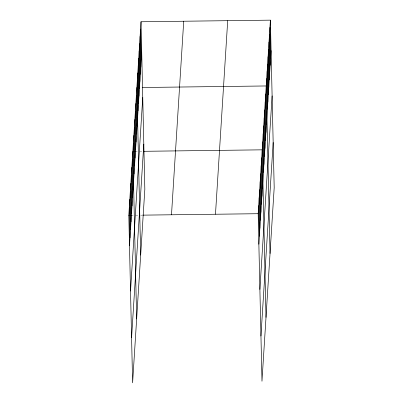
<?xml version="1.0" encoding="UTF-8"?>
<svg xmlns="http://www.w3.org/2000/svg" width="403" height="403" viewBox="0 0 403 403"><rect width="100%" height="100%" fill="white"/><g stroke="black" fill="none" stroke-linecap="round" stroke-linejoin="round"><path stroke-width="0.3" stroke-dasharray="2.02 1.51" d="M135.977 151.402L137.232 151.387M139.745 151.357L142.254 151.321M131.947 215.273L133.202 215.257M135.71 215.227L138.224 215.197M140.733 215.167L141.992 215.147"/><path stroke-width="0.6" d="M141.025 21.762L144.828 189.294L132.607 382.85L128.809 215.313L141.025 21.762L270.393 20.15L274.191 187.687L261.975 381.238L258.172 213.706L270.393 20.15M129.499 245.835L141.72 52.279M130.527 291.047L142.748 97.496M131.585 337.633L143.8 144.083M171.497 214.784L183.718 21.228M215.479 214.235L227.7 20.679M258.862 244.223L271.083 50.667M259.89 289.44L272.111 95.884M260.948 336.026L273.169 142.471M139.383 87.537L136.874 87.567L140.672 255.104M142.521 87.496L266.237 85.96L270.04 253.497M135.353 151.407L132.839 151.442L136.642 318.98M143.513 151.306L262.202 149.83L266.005 317.368M128.809 215.313L131.318 215.283M142.617 215.142L258.172 213.706M269.929 27.464L270.625 57.982M269.466 34.774L270.161 65.296M269.008 42.088L269.698 72.605M268.544 49.398L269.239 79.92M268.081 56.712L268.776 87.229M267.622 64.022L268.312 94.544M267.159 71.336L267.854 101.853M266.7 78.645L267.39 109.168M265.733 93.944L266.423 124.462M265.229 101.929L265.92 132.446M264.726 109.908L265.416 140.43M264.222 117.893L264.912 148.415M263.718 125.877L264.408 156.399M263.209 133.861L263.905 164.384M262.706 141.846L263.401 172.368M261.698 157.815L262.393 188.337M261.194 165.799L261.89 196.316M260.691 173.784L261.386 204.301M260.187 181.768L260.882 212.285M259.683 189.753L260.378 220.27M259.179 197.737L259.87 228.254M258.676 205.721L259.366 236.239M140.566 29.071L141.257 59.594M140.103 36.386L140.798 66.903M139.645 43.695L140.335 74.217M139.181 51.01L139.871 81.527M138.718 58.319L139.413 88.841M138.259 65.634L138.949 96.151M137.796 72.943L138.486 103.465M137.332 80.257L138.028 110.775M136.37 95.551L137.06 126.074M135.866 103.536L136.557 134.058M135.358 111.52L136.053 142.037M134.854 119.505L135.549 150.022M134.35 127.489L135.045 158.006M133.846 135.473L134.542 165.991M133.343 143.458L134.038 173.975M132.335 159.427L133.03 189.944M131.831 167.406L132.522 197.928M131.328 175.391L132.018 205.913M130.824 183.375L131.514 213.897M130.32 191.36L131.01 221.882M129.816 199.344L130.507 229.866M129.313 207.328L130.003 237.851"/></g></svg>
